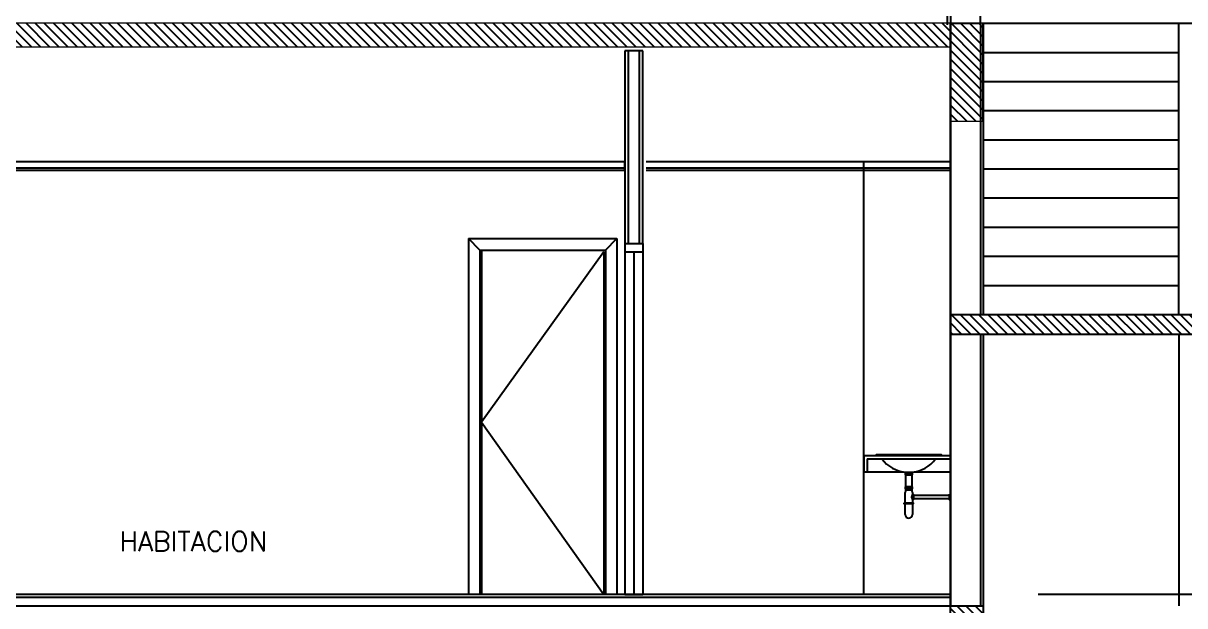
# Model space of a CAD drawing. Header units: metres. Extents: x 126 to 596, y -539 to -70.
# Drawn here: x 245.39 to 252.5, y -375.31 to -371.74 of the extents above; entities that cross this region are included whole.
import ezdxf

# ---------------------------------------------------------------- set-up
doc = ezdxf.new("R2010")
doc.units = ezdxf.units.M
doc.header["$LTSCALE"] = 10
doc.linetypes.add('HIDDEN', pattern=[0.375, 0.25, -0.125])
for name, color, linetype in [('01', 1, 'Continuous'), ('02', 2, 'Continuous'), ('2', 2, 'Continuous'), ('A- Estructura', 5, 'Continuous'), ('A- Hatch Hormigon', 255, 'Continuous'), ('A-Aberturas', 2, 'Continuous'), ('A-Cielorraso', 1, 'HIDDEN'), ('A-Muros', 4, 'Continuous'), ('A-Revoques', 1, 'Continuous'), ('Corte t', 2, 'Continuous'), ('Dr Ejes en bloque', 4, 'Continuous'), ('PISO', 251, 'Continuous'), ('Texto', 3, 'Continuous')]:
    doc.layers.add(name, color=color, linetype=linetype)
doc.layers.add('PILAR_HORMIGON', color=5, linetype='Continuous', lineweight=20)
doc.styles.add('T12', font='romans.shx', dxfattribs={"height": 0.12})

# ---------------------------------------------------------------- blocks, each defined once
blk = doc.blocks.new('hhhh')
at = {"layer": 'A- Hatch Hormigon'}
h = blk.add_hatch(dxfattribs=at)
h.set_pattern_fill('ANSI31', color=1, scale=0.0125, angle=-90, style=0)
h.set_pattern_definition([(315, (-180.336697, 55.128285), (0.0280633004, 0.0280633004), [])])
h.paths.add_polyline_path([(73.6306, -336.2515), (70.7308, -336.2515), (70.7308, -336.3723), (73.6306, -336.3723)])
h = blk.add_hatch(dxfattribs=at)
h.set_pattern_fill('ANSI31', color=1, scale=0.0125, angle=-90, style=0)
h.paths.add_polyline_path([(77.3811, -338.0365), (77.1811, -338.0365), (77.1811, -338.6365), (77.3811, -338.6365)])
h.paths.add_polyline_path([(82.6316, -338.0365), (82.4316, -338.0365), (82.4316, -338.6365), (82.6316, -338.6365)])
h.paths.add_polyline_path([(87.7797, -338.0365), (87.5997, -338.0365), (87.5808, -338.0365), (87.5808, -338.6365), (87.7808, -338.6365)])
h.paths.add_polyline_path([(70.9308, -338.0365), (70.7308, -338.0365), (70.7308, -338.6365), (70.9308, -338.6365)])
h.paths.add_polyline_path([(73.6309, -338.0365), (73.4309, -338.0365), (73.4309, -338.6365), (73.6309, -338.6365)])
h.paths.add_polyline_path([(64.1811, -338.0365), (63.9813, -338.0365), (63.9813, -338.1565), (63.9811, -338.6365), (64.1811, -338.6365)])
blk.add_line((68.7376, -335.3657, 0), (68.7376, -335.3557, 0))
at = {"color": 2}
for p, q in [((68.7367, -337.9665, 0), (64.181, -337.9665)), ((68.7367, -337.9665, 0), (65.1811, -337.9665, 0)), ((70.7308, -337.9665, 0), (68.7367, -337.9665, 0)), ((68.7367, -337.9865, 0), (64.1613, -337.9865)), ((68.7367, -337.9865, 0), (65.1613, -337.9865, 0)), ((70.7308, -337.9865, 0), (68.7367, -337.9865, 0))]:
    blk.add_line(p, q, dxfattribs=at)
at = {"color": 5}
for p, q in [((64.1811, -338.0365, 0), (70.7308, -338.0365, 0)), ((70.7308, -338.6365, 0), (70.7308, -338.0365, 0)), ((70.7308, -338.0365, 0), (70.9308, -338.0365, 0)), ((70.9308, -338.0365, 0), (70.9308, -338.6365, 0))]:
    blk.add_line(p, q, dxfattribs=at)
at = {"layer": '01'}
for p, q in [((70.9308, -334.4665), (73.3306, -334.4665)), ((70.931, -334.4665, 0), (72.131, -334.4665, 0)), ((72.1308, -336.2515, 0), (72.1308, -334.4665)), ((70.9309, -334.645, 0), (72.1309, -334.645, 0)), ((70.9308, -334.8235, 0), (72.1308, -334.8235, 0)), ((70.9308, -335.002, 0), (72.1308, -335.002, 0)), ((70.9308, -335.1805, 0), (72.1308, -335.1805, 0)), ((70.9313, -335.359, 0), (72.1313, -335.359, 0)), ((70.9312, -335.5375), (72.1312, -335.5375)), ((70.931, -335.716), (72.131, -335.716)), ((67.7774, -335.7865, 0), (67.7774, -337.9665, 0)), ((67.7774, -335.7865, 0), (68.6874, -335.7865, 0)), ((67.8474, -335.8565, 0), (67.7774, -335.7865, 0)), ((68.6174, -335.8565, 0), (68.6874, -335.7865, 0)), ((68.6874, -335.7865, 0), (68.6874, -337.9665, 0)), ((67.8474, -335.8565, 0), (67.8474, -337.9665, 0)), ((67.8474, -335.8565, 0), (68.6174, -335.8565, 0)), ((67.8574, -335.8565, 0), (67.8574, -337.9665, 0)), ((68.6074, -335.8665, 0), (67.8574, -336.9115, 0)), ((68.6074, -335.8665, 0), (68.6074, -337.9665, 0)), ((68.6174, -335.8565, 0), (68.6174, -337.9665, 0)), ((70.9309, -335.8945, 0), (72.1309, -335.8945, 0)), ((70.9308, -336.073, 0), (72.1308, -336.073, 0)), ((72.1308, -336.3723, 0), (72.1308, -338.0365)), ((67.8574, -336.9115, 0), (68.6074, -337.9665, 0))]:
    blk.add_line(p, q, dxfattribs=at)
at = {"layer": '01', "elevation": 0}
blk.add_lwpolyline([(68.6074, -337.9665, 0.02, 0, 0), (68.6074, -337.9665, 0, 0, 0), (68.6074, -335.8665, 0, 0, 0), (67.8574, -335.8665, 0, 0, 0)], format="xyseb", dxfattribs=at)
at = {"layer": '2'}
for p, q in [((70.2008, -337.1165, 0), (70.7308, -337.1165)), ((70.2208, -337.1365, 0), (70.7308, -337.1365)), ((70.2008, -337.2165, 0), (70.2208, -337.2165, 0))]:
    blk.add_line(p, q, dxfattribs=at)
at = {"layer": 'A- Estructura'}
for p, q in [((70.7308, -336.2515, 0), (73.6306, -336.2515, 0)), ((70.7308, -336.3723, 0), (70.7308, -336.2515, 0)), ((70.7308, -336.3723, 0), (73.6306, -336.3723, 0))]:
    blk.add_line(p, q, dxfattribs=at)
at = {"layer": 'A-Aberturas'}
for p, q in [((68.7367, -335.8165, 0), (68.8467, -335.8165, 0)), ((68.7367, -335.8165, 0), (68.7367, -335.8665, 0)), ((68.8467, -335.8165, 0), (68.8467, -335.8665, 0)), ((68.7367, -335.8665, 0), (68.8467, -335.8665, 0)), ((68.7917, -335.8665, 0), (68.7917, -337.9665, 0)), ((68.8467, -335.8665, 0), (68.8467, -337.9665, 0))]:
    blk.add_line(p, q, dxfattribs=at)
at = {"layer": 'A-Aberturas', "color": 1, "elevation": 0}
blk.add_lwpolyline([(70.2008, -337.9665), (70.2008, -335.3135)], dxfattribs=at)
at = {"layer": 'A-Cielorraso', "color": 1, "linetype": 'Continuous'}
for p, q in [((68.7367, -335.3165, 0), (64.1805, -335.3165)), ((70.7308, -335.3165, 0), (68.8667, -335.3165))]:
    blk.add_line(p, q, dxfattribs=at)
at = {"layer": 'A-Cielorraso', "color": 2, "linetype": 'Continuous'}
for p, q in [((68.7367, -335.3557, 0), (64.1805, -335.3557)), ((64.1805, -335.3665), (68.7367, -335.3665, 0)), ((70.7308, -335.3557, 0), (68.8667, -335.3557)), ((68.8667, -335.3665), (70.7308, -335.3665, 0))]:
    blk.add_line(p, q, dxfattribs=at)
at = {"layer": 'A-Cielorraso', "elevation": 0}
blk.add_lwpolyline([(67.3116, -335.3665), (67.3116, -335.3665), (67.3116, -335.3665), (68.7367, -335.3665), (68.7366, -335.3165)], dxfattribs=at)
at = {"layer": 'A-Muros'}
for p, q in [((70.7308, -334.4665, 0), (70.7308, -338.0365, 0)), ((70.9158, -334.4665, 0), (70.9158, -336.2515, 0)), ((70.9158, -336.3723, 0), (70.9158, -338.0365, 0))]:
    blk.add_line(p, q, dxfattribs=at)
at = {"layer": 'A-Muros', "color": 1}
for p, q in [((68.8467, -334.6365, 0), (68.7367, -334.6365, 0)), ((68.7367, -334.6365, 0), (68.7367, -337.9665, 0)), ((68.8467, -335.8165, 0), (68.8467, -334.6365, 0)), ((68.7367, -337.9665, 0), (68.8467, -337.9665, 0))]:
    blk.add_line(p, q, dxfattribs=at)
at = {"layer": 'A-Muros'}
blk.add_lwpolyline([(70.7308, -338.0365), (70.7308, -334.4665)], dxfattribs=at)
at = {"layer": 'A-Muros', "elevation": 0}
blk.add_lwpolyline([(68.8267, -335.8165), (68.8267, -334.6365), (68.7567, -334.6365), (68.7567, -335.8165)], dxfattribs=at)
at = {"layer": 'A-Revoques'}
for p, q in [((70.9308, -334.4665, 0), (70.9308, -336.2515, 0)), ((70.9308, -336.3723, 0), (70.9308, -338.0365, 0))]:
    blk.add_line(p, q, dxfattribs=at)
at = {"layer": 'Corte t'}
for p, q in [((70.2008, -337.1165, 0), (70.2008, -337.2165, 0)), ((70.2208, -337.1365, 0), (70.2208, -337.2165, 0))]:
    blk.add_line(p, q, dxfattribs=at)
at = {"layer": 'Corte t', "color": 1}
for p, q in [((70.2208, -337.2165, 0), (70.4428, -337.2165, 0)), ((70.5088, -337.2165, 0), (70.7308, -337.2165))]:
    blk.add_line(p, q, dxfattribs=at)
at = {"layer": 'Corte t', "elevation": 0}
for points in [[(70.2751, -337.1165), (70.6765, -337.1165), (70.6765, -337.1113), (70.2751, -337.1113)], [(70.4548, -337.2213), (70.4968, -337.2213), (70.4968, -337.2337), (70.4548, -337.2337)], [(70.4568, -337.2172), (70.4948, -337.2172), (70.4948, -337.2213), (70.4568, -337.2213)], [(70.4568, -337.2337), (70.4948, -337.2337), (70.4948, -337.3071), (70.4568, -337.3071)], [(70.4548, -337.3071), (70.4968, -337.3071), (70.4968, -337.3195), (70.4548, -337.3195)], [(70.4568, -337.3195), (70.4948, -337.3195), (70.4948, -337.3275), (70.4568, -337.3275)], [(70.498, -337.3539), (70.5055, -337.3539), (70.5055, -337.3858), (70.498, -337.3858)], [(70.7253, -337.3528), (70.7308, -337.3528), (70.7308, -337.387), (70.7253, -337.387)], [(70.4483, -337.4064), (70.5033, -337.4064), (70.5033, -337.4125), (70.4483, -337.4125)]]:
    blk.add_lwpolyline(points, close=True, dxfattribs=at)
for points in [[(70.4535, -337.4064), (70.4535, -337.3418)], [(70.498, -337.3418), (70.498, -337.4064)], [(70.5055, -337.3583), (70.7253, -337.3583), (70.7253, -337.3815), (70.5055, -337.3815)], [(70.4535, -337.4771), (70.4535, -337.4125)], [(70.498, -337.4125), (70.498, -337.4771)]]:
    blk.add_lwpolyline(points, dxfattribs=at)
at = {"layer": 'Corte t'}
for centre, radius, start, end in [((70.4758, -337.0137, 0), 0.2055, 216.70538, 264.70433), ((70.4758, -337.0137, 0), 0.2055, 275.29567, 323.29462), ((70.4758, -337.3418, 0), 0.0222, 140.2638, 180), ((70.4758, -337.3418, 0), 0.0222, 0, 39.7362), ((70.5084, -337.3699, 0), 0.0155, 131.71284, 228.28716), ((70.4758, -337.4771, 0), 0.0222, 180, 0)]:
    blk.add_arc(centre, radius, start, end, dxfattribs=at)
at = {"layer": 'Texto', "transparency": 33554687, "style": 'T12'}
blk.add_text('HABITACION', height=0.12, dxfattribs=at).set_placement((65.6393, -337.7022))
blk = doc.blocks.new('RTAAA')
at = {"layer": 'A- Hatch Hormigon'}
h = blk.add_hatch(dxfattribs=at)
h.set_pattern_fill('ANSI31', color=1, scale=0.0125, angle=-90, style=0)
h.paths.add_polyline_path([(63.9805, -345.7448), (63.9805, -346.3448), (64.1805, -346.3448), (64.1805, -345.8898), (70.7302, -345.8898), (70.7302, -346.3448), (70.9302, -346.3448), (70.9302, -345.7448)])
at = {"layer": '02'}
blk.add_line((70.7108, -342.9248, 0), (70.7109, -345.7549, 0), dxfattribs=at)
at = {"layer": 'A-Muros'}
blk.add_lwpolyline([(70.7308, -345.7448), (70.9158, -345.7448), (70.9189, -343.1463), (70.7339, -343.1463)], close=True, dxfattribs=at)
at = {"layer": 'PILAR_HORMIGON', "color": 5}
for p, q in [((70.9302, -345.7448, 0), (63.9802, -345.7448, 0)), ((70.9302, -346.3448, 0), (70.9302, -345.7448, 0)), ((64.1805, -345.8898, 0), (70.7302, -345.8898, 0)), ((70.7302, -345.8898, 0), (70.7302, -346.3448, 0)), ((70.7302, -346.3448, 0), (70.9302, -346.3448, 0))]:
    blk.add_line(p, q, dxfattribs=at)
blk = doc.blocks.new('niveles')
at = {"layer": 'PISO', "linetype": 'HIDDEN'}
blk.add_line((572.152, -276.3636), (533.4553, -276.3636), dxfattribs=at)

msp = doc.modelspace()

# ---------------------------------------------------------------- block references
msp.add_blockref('RTAAA', (180.3367, -26))
at = {"layer": 'A-Aberturas'}
msp.add_blockref('hhhh', (180.3367, -37.2783), dxfattribs=at)
at = {"layer": 'Dr Ejes en bloque'}
msp.add_blockref('niveles', (-291.7961, -98.8812, 0), dxfattribs=at)

doc.saveas('drawing.dxf')
